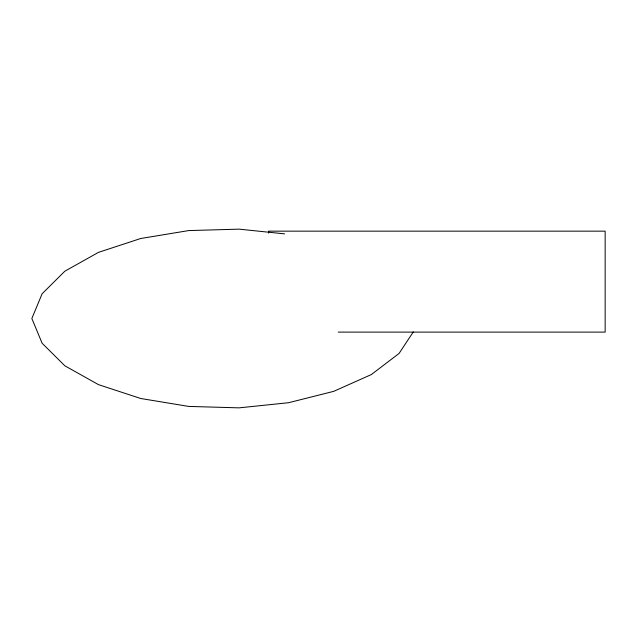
<?xml version="1.0" encoding="UTF-8"?>
<svg xmlns="http://www.w3.org/2000/svg" width="637" height="637" viewBox="0 0 637 637"><rect width="100%" height="100%" fill="white"/><g stroke="black" fill="none" stroke-linecap="round" stroke-linejoin="round"><path stroke-width="0.96" d="M413.286 331.925L399.08 353.431L371.371 374.548L333.677 391.357L288.553 402.719L239.098 407.855L188.663 406.414L140.697 398.491L98.464 384.637L64.839 365.789L42.122 343.232L31.85 318.5L42.122 293.768L64.839 271.211L98.464 252.363L140.697 238.509L188.663 230.586L239.098 229.145L284.596 233.867M338.231 332.108L605.15 332.108L605.15 231.151L268.623 231.151L268.623 233.134"/></g></svg>
